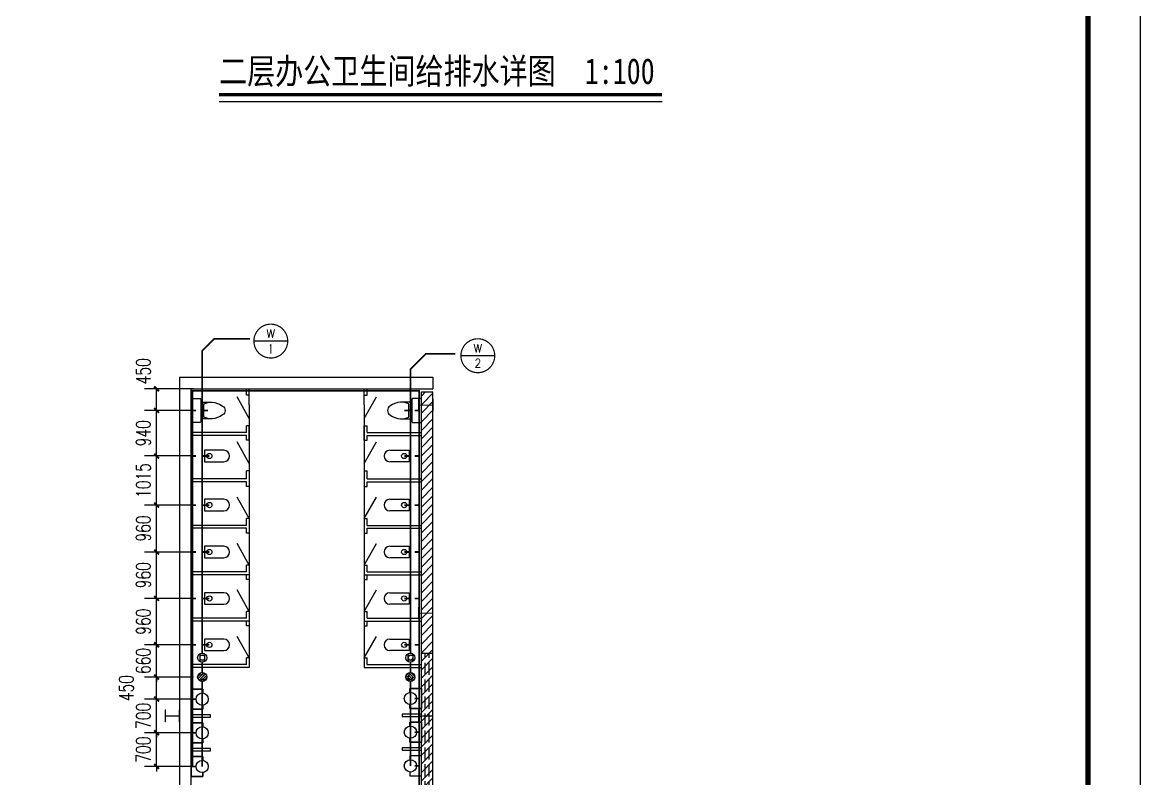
# Model space of a CAD drawing. Extents: x -4407041 to 173436, y -470270 to -29437.
# Drawn here: x -366560 to -313364, y -183001 to -147045 of the extents above; entities that cross this region are included whole.
import ezdxf
from ezdxf.enums import TextEntityAlignment as Align

# ---------------------------------------------------------------- set-up
doc = ezdxf.new("R2010")
doc.units = 0
doc.header["$LTSCALE"] = 1000
doc.header["$MEASUREMENT"] = 0
doc.linetypes.add('DASH', pattern=[0.35, 0.25, -0.1])
for name, color, linetype in [('DIM_SYMB', 3, 'Continuous'), ('DIM_污水', 3, 'Continuous'), ('EQUIP_地漏', 7, 'Continuous'), ('EQUIP_污水', 7, 'Continuous'), ('PIPE-污水', 2, 'DASH'), ('PIPE-给水', 3, 'Continuous'), ('PUB_HATCH', 8, 'Continuous'), ('TWT_DIM', 3, 'Continuous'), ('TWT_TITLE', 7, 'Continuous'), ('VPIPE-污水', 2, 'Continuous'), ('WALL', 9, 'Continuous'), ('WINDOW', 4, 'Continuous'), ('ZDH', 7, 'Continuous'), ('洁具', 7, 'Continuous')]:
    doc.layers.add(name, color=color, linetype=linetype)
doc.layers.add('STXT_XG_THIN', color=2, linetype='Continuous', lineweight=0)
doc.styles.add('-宋体', font='', dxfattribs={"width": 0.8})
doc.styles.add('_TCH_DIM_T3', font='SIMPLEX', dxfattribs={"width": 0.705882, "bigfont": 'GBCBIG'})
doc.styles.add('_TWT_CIRCLE', font='COMPLEX', dxfattribs={"width": 1.1, "height": 3.5, "bigfont": 'HZTXT'})
doc.styles.get('-宋体').set_extended_font_data('SimSun')
doc.dimstyles.new('_TWT_ARCH&&100', dxfattribs={"dimtxt": 297.5, "dimasz": 100, "dimexe": 250, "dimexo": 300, "dimgap": 126.25, "dimtad": 1, "dimdec": 0, "dimzin": 0, "dimdsep": 46, "dimtxsty": '_TCH_DIM_T3', "dimblk": 'ARCHTICK', "dimcen": 0.09, "dimclrt": 7, "dimazin": 2, "dimtfac": 1, "dimtdec": 0, "dimtix": 1, "dimtmove": 2, "dimatfit": 3, "dimfxl": 0, "dimtolj": 1, "dimtzin": 0, "dimarcsym": 0})

# ---------------------------------------------------------------- blocks, each defined once
blk = doc.blocks.new('$plan$00002826')
at = {"layer": '洁具', "color": 7}
blk.add_line((-260, -140), (-260, 140), dxfattribs=at)
at = {"layer": '洁具'}
blk.add_line((-200, 170), (-200, -170), dxfattribs=at)
blk.add_lwpolyline([(-650, 92, 0.537872), (-650, -92, 0.149947), (-430, -170), (-200, -170), (-200, -220, 0.414214), (-170, -250), (-30, -250, 0.414214), (0, -220), (0, 220, 0.414214), (-30, 250), (-170, 250, 0.414214), (-200, 220), (-200, 170), (-430, 170, 0.149947)], format="xyb", close=True, dxfattribs=at)
at = {"layer": '洁具', "color": 7}
for centre, start, end in [((-413, -227), 67.4505, 91.4725), ((-413, 227), 268.6339, 292.5495)]:
    blk.add_arc(centre, 398, start, end, dxfattribs=at)
blk = doc.blocks.new('$TwtSys$00000141')
for p, q in [((-94, 8), (-10, 92)), ((-94, 8), (-10, 92)), ((-87, -35), (35, 87)), ((-87, -35), (35, 87)), ((-66, -66), (66, 66)), ((-66, -66), (66, 66)), ((-32, -87), (88, 33)), ((-32, -87), (88, 33)), ((11, -92), (92, -11)), ((11, -92), (92, -11))]:
    blk.add_line(p, q)
blk.add_circle((0, 0), 94)
blk.add_circle((0, 0), 94)
blk = doc.blocks.new('_ArchTick')
at = {"color": 0, "linetype": 'ByBlock', "const_width": 0.4}
blk.add_lwpolyline([(-0.5, -0.5), (0.5, 0.5)], dxfattribs=at)
blk = doc.blocks.new('*D396')
at = {"layer": 'Defpoints', "color": 0}
for p in [(774, 12750), (1840, 12750), (1840, 12053)]:
    blk.add_point(p, dxfattribs=at)
at = {"layer": 'TWT_DIM', "color": 0, "lineweight": -2}
for p, q in [((1540, 12750), (524, 12750)), ((774, 12750), (774, 12850)), ((774, 12053), (774, 12750)), ((1540, 12053), (524, 12053)), ((774, 12053), (774, 11953))]:
    blk.add_line(p, q, dxfattribs=at)
at = {"layer": 'TWT_DIM', "color": 0, "lineweight": -2, "xscale": 100, "yscale": 100, "zscale": 100}
for p, rotation in [((774, 12750), 270), ((774, 12053), 90)]:
    blk.add_blockref('_ArchTick', p, dxfattribs=dict(at, rotation=rotation))
at = {"layer": 'TWT_DIM', "color": 7, "insert": (499, 12402), "char_height": 297.5, "attachment_point": 5, "rotation": 90, "style": '_TCH_DIM_T3'}
blk.add_mtext('\\A1;700', dxfattribs=at)
blk = doc.blocks.new('*D397')
at = {"layer": 'Defpoints', "color": 0}
for p in [(774, 13447), (1840, 13447), (1840, 12750)]:
    blk.add_point(p, dxfattribs=at)
at = {"layer": 'TWT_DIM', "color": 0, "lineweight": -2}
for p, q in [((1540, 13447), (524, 13447)), ((774, 13447), (774, 13547)), ((774, 12750), (774, 13447)), ((1540, 12750), (524, 12750)), ((774, 12750), (774, 12650))]:
    blk.add_line(p, q, dxfattribs=at)
at = {"layer": 'TWT_DIM', "color": 0, "lineweight": -2, "xscale": 100, "yscale": 100, "zscale": 100}
for p, rotation in [((774, 13447), 270), ((774, 12750), 90)]:
    blk.add_blockref('_ArchTick', p, dxfattribs=dict(at, rotation=rotation))
at = {"layer": 'TWT_DIM', "color": 7, "insert": (499, 13099), "char_height": 297.5, "attachment_point": 5, "rotation": 90, "style": '_TCH_DIM_T3'}
blk.add_mtext('\\A1;700', dxfattribs=at)
blk = doc.blocks.new('*D398')
at = {"layer": 'Defpoints', "color": 0}
for p in [(774, 13902), (1840, 13902), (1840, 13447)]:
    blk.add_point(p, dxfattribs=at)
at = {"layer": 'TWT_DIM', "color": 0, "lineweight": -2}
for p, q in [((1540, 13902), (524, 13902)), ((774, 13447), (774, 13902)), ((1540, 13447), (524, 13447))]:
    blk.add_line(p, q, dxfattribs=at)
at = {"layer": 'TWT_DIM', "color": 0, "lineweight": -2, "xscale": 100, "yscale": 100, "zscale": 100}
for p, rotation in [((774, 13902), 90), ((774, 13447), 270)]:
    blk.add_blockref('_ArchTick', p, dxfattribs=dict(at, rotation=rotation))
at = {"layer": 'TWT_DIM', "color": 7, "insert": (149, 13674), "char_height": 297.5, "attachment_point": 5, "rotation": 90, "style": '_TCH_DIM_T3'}
blk.add_mtext('\\A1;450', dxfattribs=at)
blk = doc.blocks.new('*D399')
at = {"layer": 'Defpoints', "color": 0}
for p in [(774, 14567), (1840, 14567), (1840, 13902)]:
    blk.add_point(p, dxfattribs=at)
at = {"layer": 'TWT_DIM', "color": 0, "lineweight": -2}
for p, q in [((774, 14567), (774, 14667)), ((1540, 14567), (524, 14567)), ((774, 13902), (774, 14567)), ((1540, 13902), (524, 13902)), ((774, 13902), (774, 13802))]:
    blk.add_line(p, q, dxfattribs=at)
at = {"layer": 'TWT_DIM', "color": 0, "lineweight": -2, "xscale": 100, "yscale": 100, "zscale": 100}
for p, rotation in [((774, 14567), 270), ((774, 13902), 90)]:
    blk.add_blockref('_ArchTick', p, dxfattribs=dict(at, rotation=rotation))
at = {"layer": 'TWT_DIM', "color": 7, "insert": (499, 14234), "char_height": 297.5, "attachment_point": 5, "rotation": 90, "style": '_TCH_DIM_T3'}
blk.add_mtext('\\A1;660', dxfattribs=at)
blk = doc.blocks.new('*D400')
at = {"layer": 'Defpoints', "color": 0}
for p in [(774, 15527), (1840, 15527), (1840, 14567)]:
    blk.add_point(p, dxfattribs=at)
at = {"layer": 'TWT_DIM', "color": 0, "lineweight": -2}
for p, q in [((1540, 15527), (524, 15527)), ((774, 14567), (774, 15527)), ((1540, 14567), (524, 14567))]:
    blk.add_line(p, q, dxfattribs=at)
at = {"layer": 'TWT_DIM', "color": 0, "lineweight": -2, "xscale": 100, "yscale": 100, "zscale": 100}
for p, rotation in [((774, 15527), 90), ((774, 14567), 270)]:
    blk.add_blockref('_ArchTick', p, dxfattribs=dict(at, rotation=rotation))
at = {"layer": 'TWT_DIM', "color": 7, "insert": (499, 15047), "char_height": 297.5, "attachment_point": 5, "rotation": 90, "style": '_TCH_DIM_T3'}
blk.add_mtext('\\A1;960', dxfattribs=at)
blk = doc.blocks.new('*D401')
at = {"layer": 'Defpoints', "color": 0}
for p in [(774, 16487), (1840, 16487), (1840, 15527)]:
    blk.add_point(p, dxfattribs=at)
at = {"layer": 'TWT_DIM', "color": 0, "lineweight": -2}
for p, q in [((1540, 16487), (524, 16487)), ((774, 15527), (774, 16487)), ((1540, 15527), (524, 15527))]:
    blk.add_line(p, q, dxfattribs=at)
at = {"layer": 'TWT_DIM', "color": 0, "lineweight": -2, "xscale": 100, "yscale": 100, "zscale": 100}
for p, rotation in [((774, 16487), 90), ((774, 15527), 270)]:
    blk.add_blockref('_ArchTick', p, dxfattribs=dict(at, rotation=rotation))
at = {"layer": 'TWT_DIM', "color": 7, "insert": (499, 16007), "char_height": 297.5, "attachment_point": 5, "rotation": 90, "style": '_TCH_DIM_T3'}
blk.add_mtext('\\A1;960', dxfattribs=at)
blk = doc.blocks.new('*D402')
at = {"layer": 'Defpoints', "color": 0}
for p in [(774, 17457), (1840, 17457), (1840, 16487)]:
    blk.add_point(p, dxfattribs=at)
at = {"layer": 'TWT_DIM', "color": 0, "lineweight": -2}
for p, q in [((1540, 17457), (524, 17457)), ((774, 16487), (774, 17457)), ((1540, 16487), (524, 16487))]:
    blk.add_line(p, q, dxfattribs=at)
at = {"layer": 'TWT_DIM', "color": 0, "lineweight": -2, "xscale": 100, "yscale": 100, "zscale": 100}
for p, rotation in [((774, 17457), 90), ((774, 16487), 270)]:
    blk.add_blockref('_ArchTick', p, dxfattribs=dict(at, rotation=rotation))
at = {"layer": 'TWT_DIM', "color": 7, "insert": (499, 16972), "char_height": 297.5, "attachment_point": 5, "rotation": 90, "style": '_TCH_DIM_T3'}
blk.add_mtext('\\A1;960', dxfattribs=at)
blk = doc.blocks.new('*D403')
at = {"layer": 'Defpoints', "color": 0}
for p in [(774, 18472), (1840, 18472), (1840, 17457)]:
    blk.add_point(p, dxfattribs=at)
at = {"layer": 'TWT_DIM', "color": 0, "lineweight": -2}
for p, q in [((1540, 18472), (524, 18472)), ((774, 17457), (774, 18472)), ((1540, 17457), (524, 17457))]:
    blk.add_line(p, q, dxfattribs=at)
at = {"layer": 'TWT_DIM', "color": 0, "lineweight": -2, "xscale": 100, "yscale": 100, "zscale": 100}
for p, rotation in [((774, 18472), 90), ((774, 17457), 270)]:
    blk.add_blockref('_ArchTick', p, dxfattribs=dict(at, rotation=rotation))
at = {"layer": 'TWT_DIM', "color": 7, "insert": (499, 17965), "char_height": 297.5, "attachment_point": 5, "rotation": 90, "style": '_TCH_DIM_T3'}
blk.add_mtext('\\A1;1015', dxfattribs=at)
blk = doc.blocks.new('*D404')
at = {"layer": 'Defpoints', "color": 0}
for p in [(774, 19413), (1840, 19413), (1840, 18472)]:
    blk.add_point(p, dxfattribs=at)
at = {"layer": 'TWT_DIM', "color": 0, "lineweight": -2}
for p, q in [((1540, 19413), (524, 19413)), ((774, 18472), (774, 19413)), ((1540, 18472), (524, 18472))]:
    blk.add_line(p, q, dxfattribs=at)
at = {"layer": 'TWT_DIM', "color": 0, "lineweight": -2, "xscale": 100, "yscale": 100, "zscale": 100}
for p, rotation in [((774, 19413), 90), ((774, 18472), 270)]:
    blk.add_blockref('_ArchTick', p, dxfattribs=dict(at, rotation=rotation))
at = {"layer": 'TWT_DIM', "color": 7, "insert": (499, 18942), "char_height": 297.5, "attachment_point": 5, "rotation": 90, "style": '_TCH_DIM_T3'}
blk.add_mtext('\\A1;940', dxfattribs=at)
blk = doc.blocks.new('*D405')
at = {"layer": 'Defpoints', "color": 0}
for p in [(774, 19859), (1840, 19859), (1840, 19413)]:
    blk.add_point(p, dxfattribs=at)
at = {"layer": 'TWT_DIM', "color": 0, "lineweight": -2}
for p, q in [((1540, 19859), (524, 19859)), ((774, 19413), (774, 19859)), ((1540, 19413), (524, 19413))]:
    blk.add_line(p, q, dxfattribs=at)
at = {"layer": 'TWT_DIM', "color": 0, "lineweight": -2, "xscale": 100, "yscale": 100, "zscale": 100}
for p, rotation in [((774, 19859), 90), ((774, 19413), 270)]:
    blk.add_blockref('_ArchTick', p, dxfattribs=dict(at, rotation=rotation))
at = {"layer": 'TWT_DIM', "color": 7, "insert": (499, 20224), "char_height": 297.5, "attachment_point": 5, "rotation": 90, "style": '_TCH_DIM_T3'}
blk.add_mtext('\\A1;450', dxfattribs=at)
blk = doc.blocks.new('$TwtSys$00000136')
at = {"elevation": 0}
blk.add_lwpolyline([(-51, 45), (51, 45), (51, -49), (-51, -49)], close=True, dxfattribs=at)
blk.add_circle((0, 0, 0), 93.8)
blk = doc.blocks.new('A$C7BF97795')
at = {"layer": 'PIPE-污水'}
for points in [[(1965.9, 20893.5), (1953.5, 20905.9), (1958.6, 20911)], [(1965.9, 20893.5), (1965.9, 20911), (1958.6, 20911)], [(1717.4, 20645), (1705, 20657.4), (1699.9, 20652.3)], [(1717.4, 20645), (1699.9, 20645), (1699.9, 20652.3)], [(6345.3, 20585.2), (6332.9, 20597.6), (6338.1, 20602.7)], [(6345.3, 20585.2), (6345.3, 20602.7), (6338.1, 20602.7)], [(6024.1, 20264), (6011.7, 20276.4), (6006.6, 20271.3)], [(6024.1, 20264), (6006.6, 20264), (6006.6, 20271.3)]]:
    blk.add_hatch(color=256, dxfattribs=at).paths.add_polyline_path(points)
at = {"layer": 'PIPE-给水'}
for points in [[(1513.2, 19820.5), (1513.2, 19838), (1495.7, 19838)], [(1513.2, 19820.5), (1495.7, 19820.5), (1495.7, 19838)], [(6202.7, 19820.5), (6220.2, 19820.5), (6220.2, 19838)], [(6202.7, 19820.5), (6202.7, 19838), (6220.2, 19838)], [(1513.2, 12053.3), (1513.2, 12035.8), (1495.7, 12035.8)], [(1513.2, 12053.3), (1495.7, 12053.3), (1495.7, 12035.8)]]:
    blk.add_hatch(color=256, dxfattribs=at).paths.add_polyline_path(points)
at = {"layer": 'PUB_HATCH'}
h = blk.add_hatch(dxfattribs=at)
h.set_pattern_fill('普通砖', color=256, scale=50, style=0)
h.set_pattern_definition([(45, (0, 89.76), (-88.3884, 88.3884), [])])
h.paths.add_polyline_path([(6330.7, 10098.5), (6490.7, 10098.5), (6490.7, 19795.9), (6250.7, 19795.9), (6250.7, 10218.5)])
for points in [[(1490.7, 13124.1), (1490.7, 13072.9), (1886.6, 13072.9), (1886.6, 13124.1)], [(6250.7, 13085.8), (6250.7, 13136.9), (5854.9, 13136.9), (5854.9, 13085.8)], [(1490.7, 12427.3), (1490.7, 12376.1), (1886.6, 12376.1), (1886.6, 12427.3)], [(6250.7, 12389), (6250.7, 12440.1), (5854.9, 12440.1), (5854.9, 12389)]]:
    blk.add_lwpolyline(points, close=True)
at = {"layer": 'DIM_污水'}
for p, q in [((3486.2, 20847.5), (2786.2, 20847.5)), ((7768.2, 20545), (7068.2, 20545))]:
    blk.add_line(p, q, dxfattribs=at)
at = {"layer": 'DIM_污水', "const_width": 25}
for points in [[(3486.2, 20847.5, 1), (2786.2, 20847.5, 1)], [(7768.2, 20545, 1), (7068.2, 20545, 1)]]:
    blk.add_lwpolyline(points, format="xyb", close=True, dxfattribs=at)
at = {"layer": 'PIPE-污水', "const_width": 35}
for points in [[(1717.4, 20645), (1965.9, 20893.5)], [(1965.9, 20893.5), (2709.3, 20893.5)], [(1717.4, 19412.7), (1717.4, 20645)], [(6024.1, 20264), (6345.3, 20585.2)], [(6345.3, 20585.2), (6950.7, 20585.2)], [(6024.1, 19412.7), (6024.1, 20264)], [(1717.4, 18472), (1717.4, 19412.7)], [(1840.4, 19412.7), (1717.4, 19412.7)], [(5901.1, 19412.7), (6024.1, 19412.7)], [(6024.1, 18472), (6024.1, 19412.7)], [(1865.7, 18472), (1717.4, 18472)], [(1717.4, 17457.3), (1717.4, 18472)], [(5895.8, 18472), (6024.1, 18472)], [(6024.1, 17457.3), (6024.1, 18472)], [(1865.7, 17457.3), (1717.4, 17457.3)], [(1717.4, 16487.3), (1717.4, 17457.3)], [(5895.8, 17457.3), (6024.1, 17457.3)], [(6024.1, 16487.3), (6024.1, 17457.3)], [(1865.7, 16487.3), (1717.4, 16487.3)], [(1717.4, 15527.3), (1717.4, 16487.3)], [(5895.8, 16487.3), (6024.1, 16487.3)], [(6024.1, 15527.3), (6024.1, 16487.3)], [(1865.7, 15527.3), (1717.4, 15527.3)], [(1717.4, 14567.3), (1717.4, 15527.3)], [(5895.8, 15527.3), (6024.1, 15527.3)], [(6024.1, 14567.3), (6024.1, 15527.3)], [(1865.7, 14567.3), (1717.4, 14567.3)], [(1717.4, 14396.3), (1717.4, 14567.3)], [(5895.8, 14567.3), (6024.1, 14567.3)], [(6024.1, 14396.3), (6024.1, 14567.3)], [(1717.4, 13995.5), (1717.4, 14208.8)], [(6024.1, 13995.5), (6024.1, 14208.8)], [(1717.4, 12053.3), (1717.4, 13807.5)], [(6024.1, 12066.2), (6024.1, 13807.5)]]:
    blk.add_lwpolyline(points, dxfattribs=at)
at = {"layer": 'PIPE-给水', "const_width": 35}
for points in [[(6202.7, 19820.5), (1513.2, 19820.5)], [(1513.2, 19820.5), (1513.2, 19412.7)], [(6202.7, 19412.7), (6202.7, 19820.5)], [(1513.2, 19412.7), (1590.7, 19412.7)], [(1513.2, 19412.7), (1513.2, 18472)], [(6202.7, 19412.7), (6112.7, 19412.7)], [(6202.7, 18472), (6202.7, 19412.7)], [(1513.2, 18472), (1590.7, 18472)], [(1513.2, 18472), (1513.2, 17457.3)], [(6202.7, 18472), (6112.7, 18472)], [(6202.7, 17457.3), (6202.7, 18472)], [(1513.2, 17457.3), (1590.7, 17457.3)], [(1513.2, 17457.3), (1513.2, 16487.3)], [(6202.7, 17457.3), (6112.7, 17457.3)], [(6202.7, 16487.3), (6202.7, 17457.3)], [(1513.2, 16487.3), (1590.7, 16487.3)], [(1513.2, 16487.3), (1513.2, 15527.3)], [(6202.7, 16487.3), (6112.7, 16487.3)], [(6202.7, 15527.3), (6202.7, 16487.3)], [(1513.2, 15527.3), (1590.7, 15527.3)], [(1513.2, 15527.3), (1513.2, 14567.3)], [(6202.7, 15527.3), (6112.7, 15527.3)], [(6202.7, 14567.3), (6202.7, 15527.3)], [(1513.2, 14567.3), (1590.7, 14567.3)], [(1513.2, 14567.3), (1513.2, 13446.9)], [(6202.7, 14567.3), (6112.7, 14567.3)], [(6202.7, 13459.7), (6202.7, 14567.3)], [(1513.2, 13446.9), (1590.7, 13446.9)], [(1513.2, 13446.9), (1513.2, 12750.1)], [(6202.7, 13459.7), (6112.7, 13459.7)], [(6202.7, 12763), (6202.7, 13459.7)], [(1513.2, 12750.1), (1590.7, 12750.1)], [(1513.2, 12750.1), (1513.2, 12053.3)], [(6202.7, 12763), (6112.7, 12763)], [(6202.7, 12066.2), (6202.7, 12763)], [(1513.2, 12053.3), (1590.7, 12053.3)], [(6202.7, 12066.2), (6112.7, 12066.2)], [(6202.7, 9920), (6202.7, 12066.2)]]:
    blk.add_lwpolyline(points, dxfattribs=at)
at = {"layer": 'STXT_XG_THIN', "color": 2}
for points in [[(6191.8, 19398), (6191.8, 19648), (6202, 19648), (6202, 19525.9), (6481.6, 19525.9), (6481.6, 19648), (6491.8, 19648), (6491.8, 19398), (6481.6, 19398), (6481.6, 19520.1), (6202, 19520.1), (6202, 19398), (6191.8, 19398)], [(6190.7, 15098.5), (6190.7, 15348.5), (6200.9, 15348.5), (6200.9, 15226.4), (6480.5, 15226.4), (6480.5, 15348.5), (6490.7, 15348.5), (6490.7, 15098.5), (6480.5, 15098.5), (6480.5, 15220.6), (6200.9, 15220.6), (6200.9, 15098.5), (6190.7, 15098.5)], [(950.7, 12973.6), (950.7, 13223.6), (960.9, 13223.6), (960.9, 13101.5), (1240.5, 13101.5), (1240.5, 13223.6), (1250.7, 13223.6), (1250.7, 12973.6), (1240.5, 12973.6), (1240.5, 13095.7), (960.9, 13095.7), (960.9, 12973.6), (950.7, 12973.6)], [(6190.7, 12973.6), (6190.7, 13223.6), (6200.9, 13223.6), (6200.9, 13101.5), (6480.5, 13101.5), (6480.5, 13223.6), (6490.7, 13223.6), (6490.7, 12973.6), (6480.5, 12973.6), (6480.5, 13095.7), (6200.9, 13095.7), (6200.9, 12973.6), (6190.7, 12973.6)]]:
    blk.add_lwpolyline(points, dxfattribs=at)
at = {"layer": 'VPIPE-污水'}
for centre, start, end in [((1717.4, 14302.5), 45, 135), ((6024.1, 14302.5), 90, 0), ((1717.4, 14302.5), 225, 315), ((1717.4, 13901.5), 45, 135), ((6024.1, 13901.5), 90, 0), ((1717.4, 13901.5), 225, 315)]:
    blk.add_arc(centre, 50, start, end, dxfattribs=at)
at = {"layer": 'WALL', "color": 5}
for p, q in [((1250.7, 20098.5), (6490.7, 20098.5)), ((1250.7, 20098.5), (1250.7, 11509.3)), ((6490.7, 20098.5), (6490.7, 19858.5)), ((1490.7, 19858.5), (6490.7, 19858.5)), ((1490.7, 11509.3), (1490.7, 19858.5)), ((6250.7, 10218.5), (6250.7, 19795.9)), ((6250.7, 19795.9), (6490.7, 19795.9)), ((6490.7, 10098.5), (6490.7, 19795.9))]:
    blk.add_line(p, q, dxfattribs=at)
at = {"layer": 'WINDOW'}
for p, q in [((2690.7, 19248.5), (2438.1, 19692.1)), ((2630.7, 19728.5), (2630.7, 19858.5)), ((2690.7, 19728.5), (2630.7, 19728.5)), ((2690.7, 19528.5), (2690.7, 19858.5)), ((5070.7, 19528.5), (5070.7, 19858.5)), ((5070.7, 19728.5), (5130.7, 19728.5)), ((5070.7, 19248.5), (5323.4, 19692.1)), ((5130.7, 19728.5), (5130.7, 19858.5)), ((2690.7, 19528.5), (2690.7, 14098.5)), ((5070.7, 19528.5), (5070.7, 14098.5)), ((2630.7, 18958.5), (2630.7, 19098.5)), ((2690.7, 19098.5), (2630.7, 19098.5)), ((2690.7, 18798.5), (2690.7, 19098.5)), ((5070.7, 19098.5), (5130.7, 19098.5)), ((5070.7, 18798.5), (5070.7, 19098.5)), ((5130.7, 18958.5), (5130.7, 19098.5)), ((2630.7, 18958.5), (1510.7, 18958.5)), ((2630.7, 18898.5), (1510.7, 18898.5)), ((2690.7, 18318.5), (2438.1, 18762.1)), ((2630.7, 18798.5), (2630.7, 18898.5)), ((2690.7, 18798.5), (2630.7, 18798.5)), ((5070.7, 18798.5), (5130.7, 18798.5)), ((5070.7, 18318.5), (5323.4, 18762.1)), ((5130.7, 18958.5), (6250.7, 18958.5)), ((5130.7, 18898.5), (6250.7, 18898.5)), ((5130.7, 18798.5), (5130.7, 18898.5)), ((2630.7, 17998.5), (2630.7, 18168.5)), ((2690.7, 18168.5), (2630.7, 18168.5)), ((5070.7, 18168.5), (5130.7, 18168.5)), ((5130.7, 17998.5), (5130.7, 18168.5)), ((2630.7, 17998.5), (1510.7, 17998.5)), ((2630.7, 17938.5), (1510.7, 17938.5)), ((2630.7, 17838.5), (2630.7, 17938.5)), ((2690.7, 17838.5), (2630.7, 17838.5)), ((5070.7, 17838.5), (5130.7, 17838.5)), ((5130.7, 17998.5), (6250.7, 17998.5)), ((5130.7, 17938.5), (6250.7, 17938.5)), ((5130.7, 17838.5), (5130.7, 17938.5)), ((2690.7, 17178.5), (2438.1, 17622.1)), ((5070.7, 17178.5), (5323.4, 17622.1)), ((2630.7, 17038.5), (2630.7, 17178.5)), ((2690.7, 17178.5), (2630.7, 17178.5)), ((5070.7, 17178.5), (5130.7, 17178.5)), ((5130.7, 17038.5), (5130.7, 17178.5)), ((2630.7, 17038.5), (1510.7, 17038.5)), ((2630.7, 17038.5), (1510.7, 17038.5)), ((2630.7, 16978.5), (1510.7, 16978.5)), ((2630.7, 16978.5), (1510.7, 16978.5)), ((2630.7, 16878.5), (2630.7, 16978.5)), ((5130.7, 17038.5), (6250.7, 17038.5)), ((5130.7, 17038.5), (6250.7, 17038.5)), ((5130.7, 16978.5), (6250.7, 16978.5)), ((5130.7, 16978.5), (6250.7, 16978.5)), ((5130.7, 16878.5), (5130.7, 16978.5)), ((2690.7, 16218.5), (2438.1, 16662.1)), ((2690.7, 16878.5), (2630.7, 16878.5)), ((5070.7, 16878.5), (5130.7, 16878.5)), ((5070.7, 16218.5), (5323.4, 16662.1)), ((2630.7, 16078.5), (2630.7, 16218.5)), ((2690.7, 16218.5), (2630.7, 16218.5)), ((5070.7, 16218.5), (5130.7, 16218.5)), ((5130.7, 16078.5), (5130.7, 16218.5)), ((2630.7, 16078.5), (1510.7, 16078.5)), ((2630.7, 16078.5), (1510.7, 16078.5)), ((2630.7, 16078.5), (1510.7, 16078.5)), ((2690.7, 16018.5), (1510.7, 16018.5)), ((2630.7, 16018.5), (1510.7, 16018.5)), ((2630.7, 16018.5), (1510.7, 16018.5)), ((2630.7, 15918.5), (2630.7, 16018.5)), ((5070.7, 16018.5), (6250.7, 16018.5)), ((5130.7, 16078.5), (6250.7, 16078.5)), ((5130.7, 16078.5), (6250.7, 16078.5)), ((5130.7, 16078.5), (6250.7, 16078.5)), ((5130.7, 16018.5), (6250.7, 16018.5)), ((5130.7, 16018.5), (6250.7, 16018.5)), ((5130.7, 15918.5), (5130.7, 16018.5)), ((2690.7, 15918.5), (2630.7, 15918.5)), ((5070.7, 15918.5), (5130.7, 15918.5)), ((2690.7, 15258.5), (2438.1, 15702.1)), ((5070.7, 15258.5), (5323.4, 15702.1)), ((2630.7, 15118.5), (1510.7, 15118.5)), ((2630.7, 15118.5), (1510.7, 15118.5)), ((2630.7, 15118.5), (1510.7, 15118.5)), ((2690.7, 15058.5), (1510.7, 15058.5)), ((2630.7, 15058.5), (1510.7, 15058.5)), ((2630.7, 15058.5), (1510.7, 15058.5)), ((2690.7, 15258.5), (2630.7, 15258.5)), ((2630.7, 15118.5), (2630.7, 15258.5)), ((2630.7, 14958.5), (2630.7, 15058.5)), ((5070.7, 15258.5), (5130.7, 15258.5)), ((5070.7, 15058.5), (6250.7, 15058.5)), ((5130.7, 15118.5), (5130.7, 15258.5)), ((5130.7, 15118.5), (6250.7, 15118.5)), ((5130.7, 15118.5), (6250.7, 15118.5)), ((5130.7, 15118.5), (6250.7, 15118.5)), ((5130.7, 15058.5), (6250.7, 15058.5)), ((5130.7, 15058.5), (6250.7, 15058.5)), ((5130.7, 14958.5), (5130.7, 15058.5)), ((2690.7, 14958.5), (2630.7, 14958.5)), ((5070.7, 14958.5), (5130.7, 14958.5)), ((2690.7, 14298.5), (2438.1, 14742.1)), ((5070.7, 14298.5), (5323.4, 14742.1)), ((2630.7, 14158.5), (1510.7, 14158.5)), ((2630.7, 14158.5), (2630.7, 14298.5)), ((2690.7, 14298.5), (2630.7, 14298.5)), ((5070.7, 14298.5), (5130.7, 14298.5)), ((5130.7, 14158.5), (5130.7, 14298.5)), ((5130.7, 14158.5), (6250.7, 14158.5)), ((2690.7, 14098.5), (1510.7, 14098.5)), ((5070.7, 14098.5), (6250.7, 14098.5))]:
    blk.add_line(p, q, dxfattribs=at)
at = {"layer": 'WINDOW', "linetype": 'DASH'}
for p, q in [((6250.7, 14398.5, 900), (6490.7, 14398.5, 900)), ((6330.7, 10798.5, 900), (6330.7, 14398.5, 900)), ((6410.7, 10798.5, 900), (6410.7, 14398.5, 900))]:
    blk.add_line(p, q, dxfattribs=at)
at = {"layer": 'ZDH'}
for points in [[(2164.5, 18591.5), (1763, 18591.5), (1763, 18353), (2164.5, 18353)], [(5597, 18591.5), (5998.5, 18591.5), (5998.5, 18353), (5597, 18353)], [(2164.5, 17576.8), (1763, 17576.8), (1763, 17338.3), (2164.5, 17338.3)], [(5597, 17576.8), (5998.5, 17576.8), (5998.5, 17338.3), (5597, 17338.3)], [(2164.5, 16606.8), (1763, 16606.8), (1763, 16368.3), (2164.5, 16368.3)], [(5597, 16606.8), (5998.5, 16606.8), (5998.5, 16368.3), (5597, 16368.3)], [(2164.5, 15646.8), (1763, 15646.8), (1763, 15408.3), (2164.5, 15408.3)], [(5597, 15646.8), (5998.5, 15646.8), (5998.5, 15408.3), (5597, 15408.3)], [(2164.5, 14686.8), (1763, 14686.8), (1763, 14448.3), (2164.5, 14448.3)], [(5597, 14686.8), (5998.5, 14686.8), (5998.5, 14448.3), (5597, 14448.3)], [(1727.4, 13320.3), (1727.4, 13241.7), (1490.7, 13241.7), (1490.7, 13652.1), (1727.4, 13652.1), (1727.4, 13573.5)], [(1727.4, 13573.5), (1727.4, 13652.1), (1490.7, 13652.1), (1490.7, 13241.7), (1727.4, 13241.7), (1727.4, 13320.3)], [(6014.1, 13586.4), (6014.1, 13664.9), (6250.7, 13664.9), (6250.7, 13254.6), (6014.1, 13254.6), (6014.1, 13333.1)], [(6014.1, 13333.1), (6014.1, 13254.6), (6250.7, 13254.6), (6250.7, 13664.9), (6014.1, 13664.9), (6014.1, 13586.4)], [(1727.4, 12623.5), (1727.4, 12544.9), (1490.7, 12544.9), (1490.7, 12955.3), (1727.4, 12955.3), (1727.4, 12876.7)], [(1727.4, 12876.7), (1727.4, 12955.3), (1490.7, 12955.3), (1490.7, 12544.9), (1727.4, 12544.9), (1727.4, 12623.5)], [(6014.1, 12889.6), (6014.1, 12968.1), (6250.7, 12968.1), (6250.7, 12557.8), (6014.1, 12557.8), (6014.1, 12636.3)], [(6014.1, 12636.3), (6014.1, 12557.8), (6250.7, 12557.8), (6250.7, 12968.1), (6014.1, 12968.1), (6014.1, 12889.6)], [(1727.4, 11926.7), (1727.4, 11848.2), (1490.7, 11848.2), (1490.7, 12258.5), (1727.4, 12258.5), (1727.4, 12180)], [(1727.4, 12180), (1727.4, 12258.5), (1490.7, 12258.5), (1490.7, 11848.2), (1727.4, 11848.2), (1727.4, 11926.7)], [(6014.1, 11939.5), (6014.1, 11861), (6250.7, 11861), (6250.7, 12271.3), (6014.1, 12271.3), (6014.1, 12192.8)]]:
    blk.add_lwpolyline(points, dxfattribs=at)
for centre, radius in [((1865.7, 18472), 54.3), ((1865.7, 18472), 54.3), ((5895.8, 18472), 54.3), ((5895.8, 18472), 54.3), ((1865.7, 17457.3), 54.3), ((1865.7, 17457.3), 54.3), ((5895.8, 17457.3), 54.3), ((5895.8, 17457.3), 54.3), ((1865.7, 16487.3), 54.3), ((1865.7, 16487.3), 54.3), ((5895.8, 16487.3), 54.3), ((5895.8, 16487.3), 54.3), ((1865.7, 15527.3), 54.3), ((1865.7, 15527.3), 54.3), ((5895.8, 15527.3), 54.3), ((5895.8, 15527.3), 54.3), ((1865.7, 14567.3), 54.3), ((1865.7, 14567.3), 54.3), ((5895.8, 14567.3), 54.3), ((5895.8, 14567.3), 54.3), ((1717.4, 13446.9), 126.6), ((1717.4, 13446.9), 126.6), ((6024.1, 13459.7), 126.6), ((6024.1, 13459.7), 126.6), ((1717.4, 12750.1), 126.6), ((1717.4, 12750.1), 126.6), ((6024.1, 12763), 126.6), ((6024.1, 12763), 126.6), ((1717.4, 12053.3), 126.6), ((1717.4, 12053.3), 126.6), ((6024.1, 12066.2), 126.6)]:
    blk.add_circle(centre, radius, dxfattribs=at)
for centre, start, end in [((2164.5, 18472.2), 270, 90), ((2164.5, 18472.2), 270, 90), ((5597, 18472.2), 90, 270), ((5597, 18472.2), 90, 270), ((2164.5, 17457.5), 270, 90), ((2164.5, 17457.5), 270, 90), ((5597, 17457.5), 90, 270), ((5597, 17457.5), 90, 270), ((2164.5, 16487.5), 270, 90), ((2164.5, 16487.5), 270, 90), ((5597, 16487.5), 90, 270), ((5597, 16487.5), 90, 270), ((2164.5, 15527.5), 270, 90), ((2164.5, 15527.5), 270, 90), ((5597, 15527.5), 90, 270), ((5597, 15527.5), 90, 270), ((2164.5, 14567.5), 270, 90), ((2164.5, 14567.5), 270, 90), ((5597, 14567.5), 90, 270), ((5597, 14567.5), 90, 270)]:
    blk.add_arc(centre, 119.3, start, end, dxfattribs=at)
at = {"yscale": -1, "rotation": 180}
blk.add_blockref('$plan$00002826', (1490.7, 19412.7), dxfattribs=at)
blk.add_blockref('$plan$00002826', (6250.7, 19412.7))
at = {"layer": 'EQUIP_地漏'}
for p, rotation in [((1717.4, 13901.5), 180), ((6024.1, 13901.5), 90)]:
    blk.add_blockref('$TwtSys$00000141', p, dxfattribs=dict(at, rotation=rotation))
at = {"layer": 'EQUIP_污水', "rotation": 90}
for p in [(1717.4, 14302.5), (6024.1, 14302.5)]:
    blk.add_blockref('$TwtSys$00000136', p, dxfattribs=at)
at = {"layer": 'DIM_污水', "color": 7, "style": '_TWT_CIRCLE'}
for s, height, p, p2 in [('W', 172.4, (3046, 20913.8), (3226.5, 20913.8)), ('1', 189.6, (3111.4, 20594.1), (3161.1, 20594.1)), ('W', 172.4, (7328, 20611.3), (7508.5, 20611.3)), ('2', 181.1, (7351.8, 20298.9), (7484.7, 20298.9))]:
    blk.add_text(s, height=height, dxfattribs=at).set_placement(p, p2, align=Align.FIT)
at = {"layer": 'TWT_DIM'}
for base, p1, p2, picture, middle in [((773.7, 19858.5), (1840.4, 19412.7), (1840.4, 19858.5), '*D405', (498.7, 20223.5)), ((773.7, 13901.5), (1840.4, 13446.9), (1840.4, 13901.5), '*D398', (148.7, 13674.2))]:
    dim = blk.add_linear_dim(base=base, p1=p1, p2=p2, angle=90, text='450', dimstyle='_TWT_ARCH&&100', dxfattribs=at)
    dim.commit()
    dim.dimension.update_dxf_attribs({"geometry": picture, "text_midpoint": middle, "dimtype": 161})
for p1, p2, text, picture, middle in [((1840.4, 18472), (1840.4, 19412.7), '940', '*D404', (498.7, 18942.3)), ((1840.4, 16487.3), (1840.4, 17457.3), '960', '*D402', (498.7, 16972.3)), ((1840.4, 13901.5), (1840.4, 14567.3), '660', '*D399', (498.7, 14234.4)), ((1840.4, 12750.1), (1840.4, 13446.9), '700', '*D397', (498.7, 13098.5)), ((1840.4, 12053.3), (1840.4, 12750.1), '700', '*D396', (498.7, 12401.7))]:
    dim = blk.add_aligned_dim(p1=p1, p2=p2, distance=1066.7, text=text, dimstyle='_TWT_ARCH&&100', dxfattribs=at)
    dim.commit()
    dim.dimension.update_dxf_attribs({"geometry": picture, "text_midpoint": middle})
for p1, p2, picture, middle in [((1840.4, 17457.3), (1840.4, 18472), '*D403', (498.7, 17964.6)), ((1840.4, 15527.3), (1840.4, 16487.3), '*D401', (498.7, 16007.3)), ((1840.4, 14567.3), (1840.4, 15527.3), '*D400', (498.7, 15047.3))]:
    dim = blk.add_aligned_dim(p1=p1, p2=p2, distance=1066.7, dimstyle='_TWT_ARCH&&100', dxfattribs=at)
    dim.commit()
    dim.dimension.update_dxf_attribs({"geometry": picture, "text_midpoint": middle})

msp = doc.modelspace()

# ---------------------------------------------------------------- linework, layer by layer
at = {"layer": 'DIM_SYMB', "const_width": 161}
msp.add_lwpolyline([(-357199.3, -150478), (-336132, -150478)], dxfattribs=at)
at = {"layer": 'DIM_SYMB'}
msp.add_lwpolyline([(-357199.3, -150800), (-336132, -150800)], dxfattribs=at)
at = {"layer": 'TWT_TITLE'}
msp.add_lwpolyline([(-461864, -292186.9), (-313364, -292186.9), (-313364, -81936.9), (-461864, -81936.9)], close=True, dxfattribs=at)
at = {"layer": 'TWT_TITLE', "const_width": 250}
msp.add_lwpolyline([(-459364, -289686.9), (-315864, -289686.9), (-315864, -88186.9), (-459364, -88186.9)], close=True, dxfattribs=at)
at = {"layer": 'TWT_TITLE', "const_width": 200}
msp.add_lwpolyline([(-315864, -289686.9), (-315864, -88186.9)], dxfattribs=at)

# ---------------------------------------------------------------- block references
at = {"xscale": 2.3, "yscale": 2.3, "zscale": 2.3}
msp.add_blockref('A$C7BF97795', (-361955.5, -210147), dxfattribs=at)

# ---------------------------------------------------------------- texts
at = {"layer": 'DIM_SYMB', "color": 7, "style": '-宋体', "width": 0.8}
for s, height, p in [('二层办公卫生间给排水详图', 1222.785, (-357199.3, -149972.6)), ('1:100', 1222.78, (-339808.5, -149972.6))]:
    msp.add_text(s, height=height, dxfattribs=at).set_placement(p)

doc.saveas('drawing.dxf')
